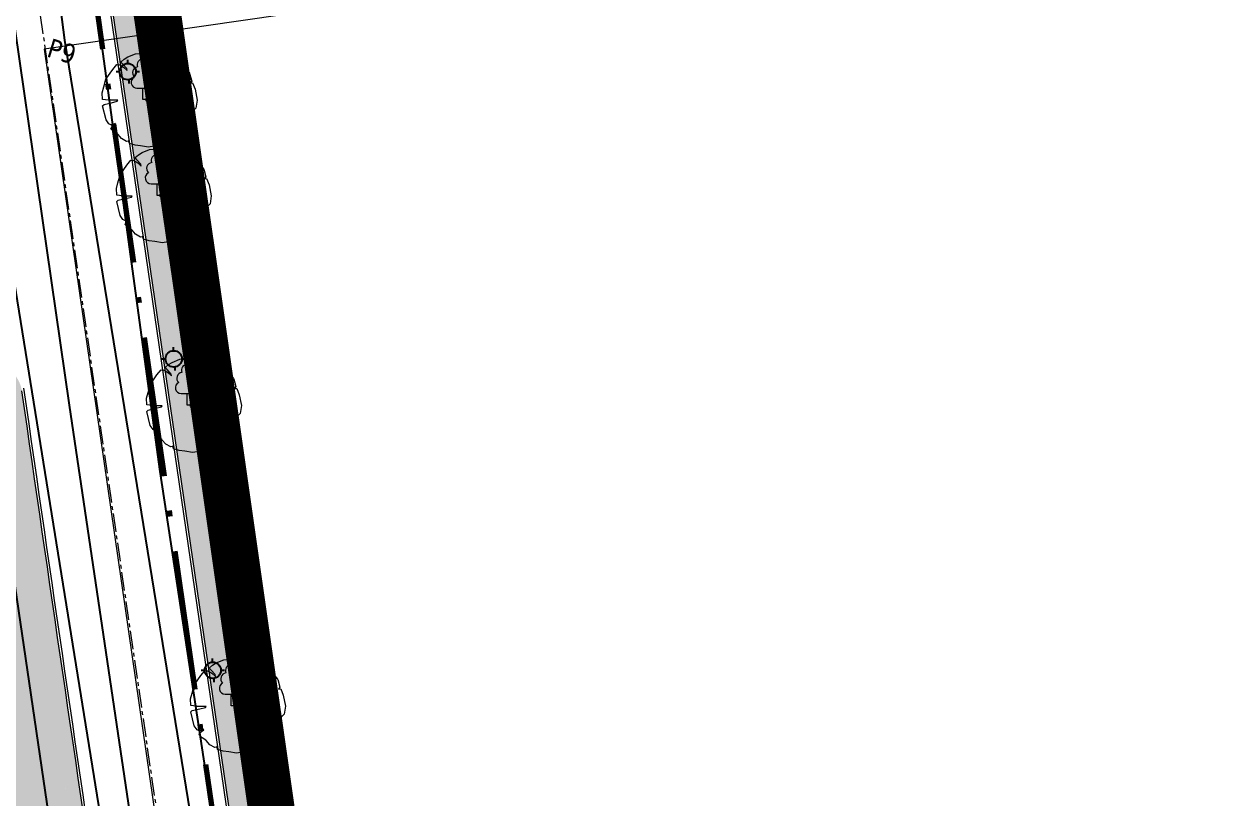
# Model space of a CAD drawing. Header units: metres. Extents: x 2 to 659295185, y -28 to 1124222152.
# Drawn here: x 657034.3 to 657137, y 1124534.7 to 1124601.2 of the extents above; entities that cross this region are included whole.
import ezdxf
from ezdxf.enums import TextEntityAlignment as Align

# ---------------------------------------------------------------- set-up
doc = ezdxf.new("R2010")
doc.units = ezdxf.units.M
doc.header["$MEASUREMENT"] = 0
for name, pattern in [('ACAD_ISO10W100', [18.5, 12, -3, 0.5, -3]), ('CENTER', [50.8, 31.75, -6.35, 6.35, -6.35]), ('DASHED', [0.75, 0.5, -0.25])]:
    doc.linetypes.add(name, pattern=pattern)
doc.layers.get('0').update_dxf_attribs({"linetype": 'CONTINUOUS'})
for name, color, linetype, lineweight in [("a''brocal", 220, 'CONTINUOUS', 15), ('Arboles a conservar', 114, 'CONTINUOUS', 15), ('area verde', 76, 'CONTINUOUS', 13), ('AT', 210, 'CONTINUOUS', 50), ('Cerca concreto', 12, 'CONTINUOUS', 15), ('eje vial', 1, 'CENTER', 15), ('MANZANA URBA', 30, 'ACAD_ISO10W100', 80), ('ZONIFICACION', 7, 'CONTINUOUS', 30)]:
    doc.layers.add(name, color=color, linetype=linetype, lineweight=lineweight)
doc.layers.add('AREA ACERA', color=7, linetype='CONTINUOUS', lineweight=15, true_color=0xfbe193)
for name, color, linetype in [('CARRET-PAV', 10, 'CONTINUOUS'), ('CURVAS', 2, 'CONTINUOUS'), ('MANZANA', 30, 'CONTINUOUS'), ('Parcelas', 140, 'CONTINUOUS'), ('POSTE', 2, 'CONTINUOUS'), ('TEXTOS', 7, 'CONTINUOUS')]:
    doc.layers.add(name, color=color, linetype=linetype)
doc.styles.get("Standard").update_dxf_attribs({"font": 'tahoma.ttf'})
doc.linetypes.add('FENCELINE2', pattern='A,0.25,-0.1,[132,ltypeshp.shx,S=0.1,R=0,X=-0.1,Y=0],-0.1,1', length=1.45)

# ---------------------------------------------------------------- blocks, each defined once
blk = doc.blocks.new('POSTES')
at = {"layer": 'POSTE', "elevation": 431.35}
for points in [[(657806.94, 1127520.61), (657806.94, 1127520.31)], [(657805.97, 1127519.6), (657806.27, 1127519.61)], [(657807.68, 1127519.6), (657807.98, 1127519.61)], [(657807.07, 1127518.89), (657807.08, 1127518.59)]]:
    blk.add_lwpolyline(points, dxfattribs=at)
at = {"layer": 'POSTE', "color": 2}
blk.add_circle((657806.98, 1127519.6, 425.07), 0.7, dxfattribs=at)
blk = doc.blocks.new('_I12B5')
at = {"color": 0}
blk.add_lwpolyline([(-0.003, 0.484), (0.013, 0.466), (0.022, 0.499), (0.085, 0.495), (0.191, 0.484), (0.273, 0.437), (0.336, 0.379), (0.324, 0.354), (0.266, 0.252), (0.257, 0.201), (0.303, 0.274), (0.345, 0.303), (0.354, 0.321), (0.381, 0.314), (0.396, 0.336), (0.436, 0.285), (0.438, 0.28), (0.461, 0.2), (0.446, 0.178), (0.469, 0.18), (0.496, 0.112), (0.519, -0.005), (0.506, -0.09), (0.475, -0.122), (0.428, -0.119), (0.297, -0.079), (0.276, -0.099), (0.436, -0.155), (0.454, -0.173), (0.457, -0.213), (0.393, -0.333), (0.339, -0.372), (0.224, -0.46), (0.145, -0.479), (0.128, -0.475), (0.121, -0.422), (0.116, -0.371), (0.114, -0.326), (0.102, -0.339), (0.102, -0.421), (0.097, -0.461), (0.094, -0.492), (-0.004, -0.508), (-0.088, -0.495), (-0.147, -0.488), (-0.208, -0.47), (-0.214, -0.45), (-0.208, -0.437), (-0.222, -0.445), (-0.239, -0.448), (-0.293, -0.418), (-0.33, -0.375), (-0.335, -0.368), (-0.373, -0.345), (-0.406, -0.312), (-0.394, -0.286), (-0.356, -0.259), (-0.361, -0.256), (-0.383, -0.265), (-0.407, -0.269), (-0.428, -0.26), (-0.458, -0.217), (-0.495, -0.067), (-0.48, -0.053), (-0.4, -0.033), (-0.338, -0.018), (-0.331, -0.007), (-0.431, -0.007), (-0.465, -0.001), (-0.495, 0.003), (-0.499, 0.073), (-0.482, 0.136), (-0.459, 0.219), (-0.387, 0.325), (-0.343, 0.377), (-0.311, 0.374), (-0.27, 0.35), (-0.232, 0.314), (-0.235, 0.333), (-0.278, 0.381), (-0.292, 0.396), (-0.296, 0.406), (-0.263, 0.435), (-0.223, 0.459), (-0.142, 0.492), (-0.021, 0.503)], close=True, dxfattribs=at)
blk.add_circle((0, 0), 0.0299, dxfattribs=at)

msp = doc.modelspace()

# ---------------------------------------------------------------- hatches: boundary and pattern name
at = {"layer": 'AREA ACERA'}
h = msp.add_hatch(color=256, dxfattribs=at)
h.dxf.hatch_style = 1
edge = h.paths.add_edge_path()
edge.add_line((656823.3288, 1124478.7788), (656937.5175, 1124495.4739))
edge.add_line((656937.5175, 1124495.4739), (656937.6911, 1124494.2865))
edge.add_line((656937.6911, 1124494.2865), (656940.6596, 1124494.7205))
edge.add_line((656940.6596, 1124494.7205), (656940.486, 1124495.9079))
edge.add_line((656940.486, 1124495.9079), (656952.4587, 1124497.6583))
edge.add_line((656952.4587, 1124497.6583), (656952.6323, 1124496.471))
edge.add_line((656952.6323, 1124496.471), (656955.6007, 1124496.905))
edge.add_line((656955.6007, 1124496.905), (656955.4271, 1124498.0923))
edge.add_line((656955.4271, 1124498.0923), (657028.0217, 1124508.7061))
edge.add_line((657028.0217, 1124508.7061), (657028.1953, 1124507.5187))
edge.add_line((657028.1953, 1124507.5187), (657031.1637, 1124507.9527))
edge.add_line((657031.1637, 1124507.9527), (657031.0042, 1124509.1421))
edge.add_arc((657029.4708, 1124519.6306), 10.6, 278.318036, 368.381209)
edge.add_line((657039.9576, 1124521.1757), (657032.5625, 1124571.8277))
edge.add_arc((657031.1073, 1124569.1867), 3.0154, 61.145639, 98.366756)
edge.add_line((657030.6686, 1124572.17), (657037.7339, 1124524.016))
edge.add_arc((657028.748, 1124522.297), 9.1488, -79.618763, 10.829723, ccw=False)
edge.add_line((657030.3966, 1124513.298), (657027.4141, 1124512.8619))
edge.add_line((657027.4141, 1124512.8619), (657027.5889, 1124511.6657))
edge.add_line((657027.5889, 1124511.6657), (656822.8961, 1124481.7385))
edge.add_line((656822.8961, 1124481.7385), (656822.7207, 1124482.9346))
edge.add_line((656822.7207, 1124482.9346), (656819.7529, 1124482.5007))
edge.add_arc((656818.5584, 1124490.6707), 8.2569, 195.050224, 278.317936, ccw=False)
edge.add_line((656810.5847, 1124488.5267), (656794.3756, 1124599.3928))
edge.add_arc((656805.4579, 1124601.0131), 11.2002, 97.775798, 188.317983, ccw=False)
edge.add_line((656803.9426, 1124612.1103), (656994.9633, 1124638.2187))
edge.add_line((656994.9633, 1124638.2187), (656994.8291, 1124639.0391))
edge.add_arc((656992.0658, 1124638.5872), 2.8, 9.288235, 42.652133)
edge.add_line((656994.1252, 1124640.4844), (656800.6172, 1124614.0786))
edge.add_arc((656802.0502, 1124603.5767), 10.5992, 97.77048, 188.322178)
edge.add_line((656791.5626, 1124602.0426), (656790.3752, 1124601.869))
edge.add_line((656790.3752, 1124601.869), (656790.8093, 1124598.9005))
edge.add_line((656790.8093, 1124598.9005), (656791.9966, 1124599.0741))
edge.add_line((656791.9966, 1124599.0741), (656807.9073, 1124490.2507))
edge.add_line((656807.9073, 1124490.2507), (656806.7198, 1124490.077))
edge.add_line((656806.7198, 1124490.077), (656807.1538, 1124487.1086))
edge.add_line((656807.1538, 1124487.1086), (656808.3412, 1124487.2822))
edge.add_arc((656818.8271, 1124488.8333), 10.6, 188.414474, 278.31698)
edge.add_line((656820.3603, 1124478.3448), (656820.5341, 1124477.1575))
edge.add_line((656820.5341, 1124477.1575), (656823.5024, 1124477.5914))
edge.add_line((656823.5024, 1124477.5914), (656823.3288, 1124478.7788))
h = msp.add_hatch(color=256, dxfattribs=at)
h.dxf.hatch_style = 1
edge = h.paths.add_edge_path()
edge.add_arc((657076.9737, 1124442.2955), 8, 188.317727, 278.317245, ccw=False)
edge.add_line((657069.0579, 1124441.1382), (657044.3138, 1124610.386))
edge.add_line((657044.3138, 1124610.386), (657089.3589, 1124616.9712))
edge.add_line((657089.3589, 1124616.9712), (657089.0688, 1124618.9519))
edge.add_line((657089.0688, 1124618.9519), (657044.0275, 1124612.3551))
edge.add_line((657044.0275, 1124612.3551), (657043.8693, 1124613.4047))
edge.add_arc((657046.8249, 1124608.4143), 5.8, 120.636675, 176.523774)
edge.add_line((657041.0356, 1124608.766), (657042.6958, 1124609.0087))
edge.add_line((657042.6958, 1124609.0087), (657068.0207, 1124435.5187))
edge.add_arc((657076.8659, 1124442.7954), 11.4538, 219.443395, 252.497097)
edge.add_line((657073.4211, 1124431.8719), (657792.9977, 1124537.068))
edge.add_arc((657784.2676, 1124552.4807), 17.7134, 299.528191, 312.15304)
edge.add_line((657796.1553, 1124539.3488), (657078.131, 1124434.3796))
at = {"layer": 'area verde'}
h = msp.add_hatch(color=256, dxfattribs=at)
h.dxf.hatch_style = 1
h.paths.add_polyline_path([(656808.3412, 1124487.2822), (656807.1538, 1124487.1086, 0.41376593), (656820.5339, 1124477.1574), (656820.3603, 1124478.3448, -0.41371527)])
h.paths.add_polyline_path([(656791.9966, 1124599.0741), (656790.8093, 1124598.9005), (656806.7198, 1124490.077), (656807.9071, 1124490.2506)])
h.paths.add_polyline_path([(656986.6319, 1124576.9556), (656988.5318, 1124563.1292), (656995.9171, 1124564.144), (656994.0172, 1124577.9704)], flags=9)
h.paths.add_polyline_path([(657002.1092, 1124565.0645), (657002.2776, 1124563.7907), (657002.9055, 1124563.8737), (657002.7371, 1124565.1475)], flags=9)
h.paths.add_polyline_path([(656998.582, 1124587.8349), (656998.98, 1124584.8251), (656999.908, 1124584.9478), (656999.5101, 1124587.9576)], flags=9)
h.paths.add_polyline_path([(656821.684, 1124512.8751), (656845.9565, 1124516.412), (656843.8041, 1124531.1833), (656819.5315, 1124527.6464)], flags=9)
h.paths.add_polyline_path([(656802.9479, 1124500.5363), (656801.9545, 1124507.9445), (656793.7848, 1124506.849), (656794.7781, 1124499.4409)], flags=25)
h.paths.add_polyline_path([(656804.0683, 1124539.4829), (656945.4755, 1124560.4646), (656943.2071, 1124575.7526), (656801.7999, 1124554.7708)], flags=9)
h.paths.add_polyline_path([(657050.625, 1124530.4296), (657049.6316, 1124537.8378), (657041.4619, 1124536.7423), (657042.4552, 1124529.3341)], flags=9)
h.paths.add_polyline_path([(656899.1535, 1124632.5031), (656906.5355, 1124633.6754), (656905.2427, 1124641.8162), (656897.8607, 1124640.6439)], flags=9)
h.paths.add_polyline_path([(656912.2024, 1124479.2985), (656919.5844, 1124480.4708), (656918.2916, 1124488.6117), (656910.9096, 1124487.4394)], flags=9)
h.paths.add_polyline_path([(656972.8873, 1124592.2578), (657023.0607, 1124599.5689), (657019.9367, 1124621.008), (656969.7633, 1124613.697)], flags=9)
h.paths.add_polyline_path([(656913.3252, 1124579.4734), (656940.7625, 1124583.4715), (656936.6672, 1124611.5757), (656909.2299, 1124607.5777)], flags=9)
h.paths.add_polyline_path([(656826.8865, 1124568.7359), (656855.4147, 1124572.8929), (656852.2907, 1124594.332), (656823.7625, 1124590.175)], flags=9)
h.paths.add_polyline_path([(656916.5988, 1124524.0645), (656945.1421, 1124528.2237), (656942.018, 1124549.6628), (656913.4747, 1124545.5036)], flags=9)
h = msp.add_hatch(color=256, dxfattribs=at)
h.dxf.hatch_style = 1
h.paths.add_polyline_path([(657042.6958, 1124609.0087), (657041.0371, 1124608.7662, 0.0516547), (657041.0872, 1124607.5669), (657065.3417, 1124441.406, 0.142336), (657068.0283, 1124435.4667)])
h = msp.add_hatch(color=256, dxfattribs=at)
h.dxf.hatch_style = 1
h.paths.add_polyline_path([(657034.0852, 1124569.6745, 0.22987328), (657032.5625, 1124571.8277), (657039.9596, 1124521.162, -0.41415363), (657031.0042, 1124509.1421), (657031.1778, 1124507.9548, 0.41472123), (657041.1437, 1124521.3579, -0.00092456)])
at = {"layer": 'ZONIFICACION', "true_color": 0x7ba1bc}
h = msp.add_hatch(color=153, dxfattribs=at)
h.dxf.hatch_style = 1
edge = h.paths.add_edge_path()
edge.add_arc((657028.7482, 1124522.297), 9.1487, -79.619572, 10.268387, ccw=False)
edge.add_line((657030.3967, 1124513.2981), (656884.4287, 1124491.9567))
edge.add_line((656884.4287, 1124491.9567), (656875.6401, 1124552.0676))
edge.add_line((656875.6401, 1124552.0676), (656972.2182, 1124566.3419))
edge.add_line((656972.2182, 1124566.3419), (656974.9528, 1124548.7425))
edge.add_line((656974.9528, 1124548.7425), (657032.8719, 1124557.0349))
edge.add_line((657032.8719, 1124557.0349), (657037.7504, 1124523.9278))

# ---------------------------------------------------------------- linework, layer by layer
at = {"layer": "a''brocal", "elevation": 433.2399, "flags": 128}
for points in [[(656991.66, 1124641.5596), (656800.4279, 1124615.4658, 0.41699584), (656790.1774, 1124601.8401), (656806.9533, 1124487.0973, 0.41421383), (656820.5631, 1124476.9596), (657031.2068, 1124507.7569, 0.41453654), (657041.3426, 1124521.3797, -0.0009207), (657034.2545, 1124569.8995, -0.00027884)], [(656991.687, 1124641.3615), (656800.4549, 1124615.2676, 0.41699584), (656790.3752, 1124601.869), (656807.1512, 1124487.1263, 0.41421383), (656820.5341, 1124477.1575), (657031.1778, 1124507.9548, 0.41453654), (657041.1447, 1124521.3506, -0.0009247), (657034.0852, 1124569.6745, -0.00027884)], [(657128.7979, 1124626.9416), (657045.9234, 1124614.3462, 0.41249307), (657040.8879, 1124607.5477), (657065.1438, 1124441.3771, 0.41498184), (657078.7824, 1124431.2408), (657786.8688, 1124534.7571)], [(657122.3306, 1124625.7564), (657045.9535, 1124614.1485), (657045.9535, 1124614.1485, 0.41249307), (657041.0858, 1124607.5765), (657041.0858, 1124607.5765), (657065.3417, 1124441.406, 0.4149878), (657078.7532, 1124431.4387), (657786.8398, 1124534.955)]]:
    msp.add_lwpolyline(points, format="xyb", dxfattribs=at)
at = {"layer": 'Arboles a conservar', "elevation": 433.2399}
for points in [[(657044.9694, 1124594.6663), (657044.4694, 1124594.6663), (657044.4694, 1124595.6605), (657044.9825, 1124595.6605, 0.79804243), (657045.1988, 1124596.6113, 0.63632831), (657044.9321, 1124597.477, 0.53306444), (657044.4694, 1124598.1663, 0.53306444), (657044.0066, 1124597.477, 0.63632831), (657043.7399, 1124596.6113, 0.79804243), (657043.9562, 1124595.6605), (657044.4694, 1124595.6605)], [(657044.9694, 1124594.6661), (657044.4694, 1124594.6661), (657044.4694, 1124595.6604), (657044.9825, 1124595.6604, 0.79804243), (657045.1988, 1124596.6111, 0.63632831), (657044.9322, 1124597.4769, 0.53306444), (657044.4694, 1124598.1661, 0.53306444), (657044.0066, 1124597.4769, 0.63632831), (657043.7399, 1124596.6111, 0.79804243), (657043.9562, 1124595.6604), (657044.4694, 1124595.6604)], [(657044.9694, 1124594.6661), (657044.4694, 1124594.6661), (657044.4694, 1124595.6604), (657044.9825, 1124595.6604, 0.79804243), (657045.1988, 1124596.6111, 0.63632831), (657044.9322, 1124597.4769, 0.53306444), (657044.4694, 1124598.1661, 0.53306444), (657044.0066, 1124597.4769, 0.63632831), (657043.7399, 1124596.6111, 0.79804243), (657043.9562, 1124595.6604), (657044.4694, 1124595.6604)], [(657046.1821, 1124586.4554), (657045.6821, 1124586.4554), (657045.6821, 1124587.4496), (657046.1953, 1124587.4496, 0.79804243), (657046.4116, 1124588.4004, 0.63632831), (657046.1449, 1124589.2661, 0.53306444), (657045.6821, 1124589.9554, 0.53306444), (657045.2193, 1124589.2661, 0.63632831), (657044.9527, 1124588.4004, 0.79804243), (657045.169, 1124587.4496), (657045.6821, 1124587.4496)], [(657046.1822, 1124586.4552), (657045.6822, 1124586.4552), (657045.6822, 1124587.4494), (657046.1953, 1124587.4494, 0.79804243), (657046.4116, 1124588.4002, 0.63632831), (657046.145, 1124589.2659, 0.53306444), (657045.6822, 1124589.9552, 0.53306444), (657045.2194, 1124589.2659, 0.63632831), (657044.9527, 1124588.4002, 0.79804243), (657045.169, 1124587.4494), (657045.6822, 1124587.4494)], [(657046.1822, 1124586.4552), (657045.6822, 1124586.4552), (657045.6822, 1124587.4494), (657046.1953, 1124587.4494, 0.79804243), (657046.4116, 1124588.4002, 0.63632831), (657046.145, 1124589.2659, 0.53306444), (657045.6822, 1124589.9552, 0.53306444), (657045.2194, 1124589.2659, 0.63632831), (657044.9527, 1124588.4002, 0.79804243), (657045.169, 1124587.4494), (657045.6822, 1124587.4494)], [(657048.7659, 1124568.4564), (657048.2659, 1124568.4564), (657048.2659, 1124569.4506), (657048.779, 1124569.4506, 0.79804243), (657048.9953, 1124570.4014, 0.63632831), (657048.7287, 1124571.2672, 0.53306444), (657048.2659, 1124571.9564, 0.53306444), (657047.8031, 1124571.2672, 0.63632831), (657047.5364, 1124570.4014, 0.79804243), (657047.7527, 1124569.4506), (657048.2659, 1124569.4506)], [(657048.7659, 1124568.4562), (657048.2659, 1124568.4562), (657048.2659, 1124569.4505), (657048.779, 1124569.4505, 0.79804243), (657048.9953, 1124570.4013, 0.63632831), (657048.7287, 1124571.267, 0.53306444), (657048.2659, 1124571.9562, 0.53306444), (657047.8031, 1124571.267, 0.63632831), (657047.5364, 1124570.4013, 0.79804243), (657047.7527, 1124569.4505), (657048.2659, 1124569.4505)], [(657048.7659, 1124568.4562), (657048.2659, 1124568.4562), (657048.2659, 1124569.4505), (657048.779, 1124569.4505, 0.79804243), (657048.9953, 1124570.4013, 0.63632831), (657048.7287, 1124571.267, 0.53306444), (657048.2659, 1124571.9562, 0.53306444), (657047.8031, 1124571.267, 0.63632831), (657047.5364, 1124570.4013, 0.79804243), (657047.7528, 1124569.4505), (657048.2659, 1124569.4505)], [(657052.5406, 1124542.6698), (657052.0406, 1124542.6698), (657052.0406, 1124543.664), (657052.5538, 1124543.664, 0.79804243), (657052.7701, 1124544.6148, 0.63632831), (657052.5034, 1124545.4805, 0.53306444), (657052.0406, 1124546.1698, 0.53306444), (657051.5778, 1124545.4805, 0.63632831), (657051.3112, 1124544.6148, 0.79804243), (657051.5275, 1124543.664), (657052.0406, 1124543.664)], [(657052.5407, 1124542.6696), (657052.0407, 1124542.6696), (657052.0407, 1124543.6638), (657052.5538, 1124543.6638, 0.79804243), (657052.7701, 1124544.6146, 0.63632831), (657052.5035, 1124545.4803, 0.53306444), (657052.0407, 1124546.1696, 0.53306444), (657051.5779, 1124545.4803, 0.63632831), (657051.3112, 1124544.6146, 0.79804243), (657051.5275, 1124543.6638), (657052.0407, 1124543.6638)], [(657052.5407, 1124542.6696), (657052.0407, 1124542.6696), (657052.0407, 1124543.6638), (657052.5538, 1124543.6638, 0.79804243), (657052.7701, 1124544.6146, 0.63632831), (657052.5035, 1124545.4803, 0.53306444), (657052.0407, 1124546.1696, 0.53306444), (657051.5779, 1124545.4803, 0.63632831), (657051.3112, 1124544.6146, 0.79804243), (657051.5275, 1124543.6638), (657052.0407, 1124543.6638)]]:
    msp.add_lwpolyline(points, format="xyb", dxfattribs=at)
at = {"layer": 'area verde'}
msp.add_line((657068.0283, 1124435.4667, 433.2399), (657042.5054, 1124610.3129, 433.2399), dxfattribs=at)
at = {"layer": 'AT', "lineweight": 0}
for p, q in [((657126, 1124612), (657036, 1124599)), ((657036, 1124599), (657060, 1124433))]:
    msp.add_line(p, q, dxfattribs=at)
at = {"layer": 'CARRET-PAV', "linetype": 'Continuous', "flags": 128}
for points, elevation in [([(657205.7482, 1124638.3458), (657186.5615, 1124635.702), (657079.2545, 1124620.005), (657044.6525, 1124614.943), (657042.9025, 1124614.385), (657041.0345, 1124613.379), (657040.2005, 1124612.572), (657039.6635, 1124611.349), (657039.4495, 1124610.064), (657039.6365, 1124608.891), (657045.9255, 1124562.768), (657056.7335, 1124491.646), (657064.7495, 1124434.194), (657065.5275, 1124432.792), (657066.8235, 1124430.862), (657069.0055, 1124429.666), (657072.7025, 1124428.758), (657076.9725, 1124428.638), (657131.5305, 1124436.738), (657187.7555, 1124445.097), (657197.057, 1124446.4804)], 2.8474), ([(657030.7698, 1124619.3953), (657038.1415, 1124568.456), (657054.3505, 1124459.063), (657059.0505, 1124427.328), (657061.4935, 1124423.987), (657063.3745, 1124421.608), (657064.6865, 1124420.63), (657066.0735, 1124419.882), (657069.1635, 1124418.797), (657073.5305, 1124418.388), (657078.5165, 1124418.661), (657083.4195, 1124419.408), (657170.1795, 1124432.58), (657259.9175, 1124444.98), (657330.4075, 1124455.079), (657330.4805, 1124454.593), (657331.8665, 1124454.238), (657332.5642, 1124452.9368)], -0.0195)]:
    msp.add_lwpolyline(points, dxfattribs=dict(at, elevation=elevation))
at = {"layer": 'Cerca concreto', "color": 12, "linetype": 'DASHED', "ltscale": 5, "elevation": 433.2399, "flags": 128}
msp.add_lwpolyline([(657044.8242, 1124608.4063, 4, 4, 0), (657069.8732, 1124433.2259, 2, 2, 0), (657762.2288, 1124534.9256, 2, 2, 0), (657791.2332, 1124538.712, 2, 2, 0)], format="xyseb", dxfattribs=at)
at = {"layer": 'CURVAS', "lineweight": 0}
for p, q in [((657126, 1124612), (657036, 1124599)), ((657036, 1124599), (657060, 1124433))]:
    msp.add_line(p, q, dxfattribs=at)
at = {"layer": 'eje vial', "ltscale": 0.05, "elevation": 433.2399}
msp.add_lwpolyline([(657031.2493, 1124632.0381), (657062.0273, 1124421.5183)], dxfattribs=at)
at = {"layer": 'MANZANA', "lineweight": -2}
for p, q in [((657037.7591, 1124599.771), (657037.4127, 1124602.4204)), ((657056.675, 1124483.3947), (657037.7591, 1124599.771)), ((657030.4203, 1124597.5214), (657049.0146, 1124482.2549))]:
    msp.add_line(p, q, dxfattribs=at)
at = {"layer": 'MANZANA URBA', "elevation": 2.8474}
msp.add_lwpolyline([(657064.7495, 1124434.194), (657039.4495, 1124610.064), (657039.6635, 1124611.349), (657040.2005, 1124612.572), (657041.0345, 1124613.379), (657042.9025, 1124614.385), (657044.6525, 1124614.943), (657205.7482, 1124638.3458), (657274.508, 1124647.8105), (657287.7905, 1124650.013), (657738.8988, 1124718.1403), (657745.535, 1124717.8892), (657750.8981, 1124716.0264), (657757.1167, 1124711.9255), (657762.5572, 1124706.9456), (657765.5885, 1124701.8232)], dxfattribs=at)
at = {"layer": 'Parcelas', "linetype": 'FENCELINE2', "elevation": 433.2399}
msp.add_lwpolyline([(657037.7504, 1124523.9278, -0.41364093), (657030.3967, 1124513.2981), (656884.4287, 1124491.9567), (656875.6401, 1124552.0676), (656972.2182, 1124566.3419), (656974.9528, 1124548.7425), (657032.8719, 1124557.0349)], format="xyb", close=True, dxfattribs=at)

# ---------------------------------------------------------------- block references
at = {"layer": 'Arboles a conservar', "xscale": 8, "yscale": 8, "zscale": 8}
for p in [(657044.9694, 1124594.6663, 433.2399), (657046.1822, 1124586.4552, 433.2399), (657048.7659, 1124568.4564, 433.2399), (657052.5407, 1124542.6696, 433.2399)]:
    msp.add_blockref('_I12B5', p, dxfattribs=at)
at = {"layer": 'POSTE', "linetype": 'Continuous'}
for p in [(-763.8093, -2922.5239, -424.7534), (-759.8723, -2947.1719, -424.7436), (-756.5153, -2973.8889, -424.7534)]:
    msp.add_blockref('POSTES', p, dxfattribs=at)

# ---------------------------------------------------------------- texts
at = {"layer": 'TEXTOS', "color": 0}
msp.add_text('P9', height=1.6453, rotation=342.961272, dxfattribs=at).set_placement((657037.5153, 1124598.8188), align=Align.MIDDLE)

doc.saveas('drawing.dxf')
